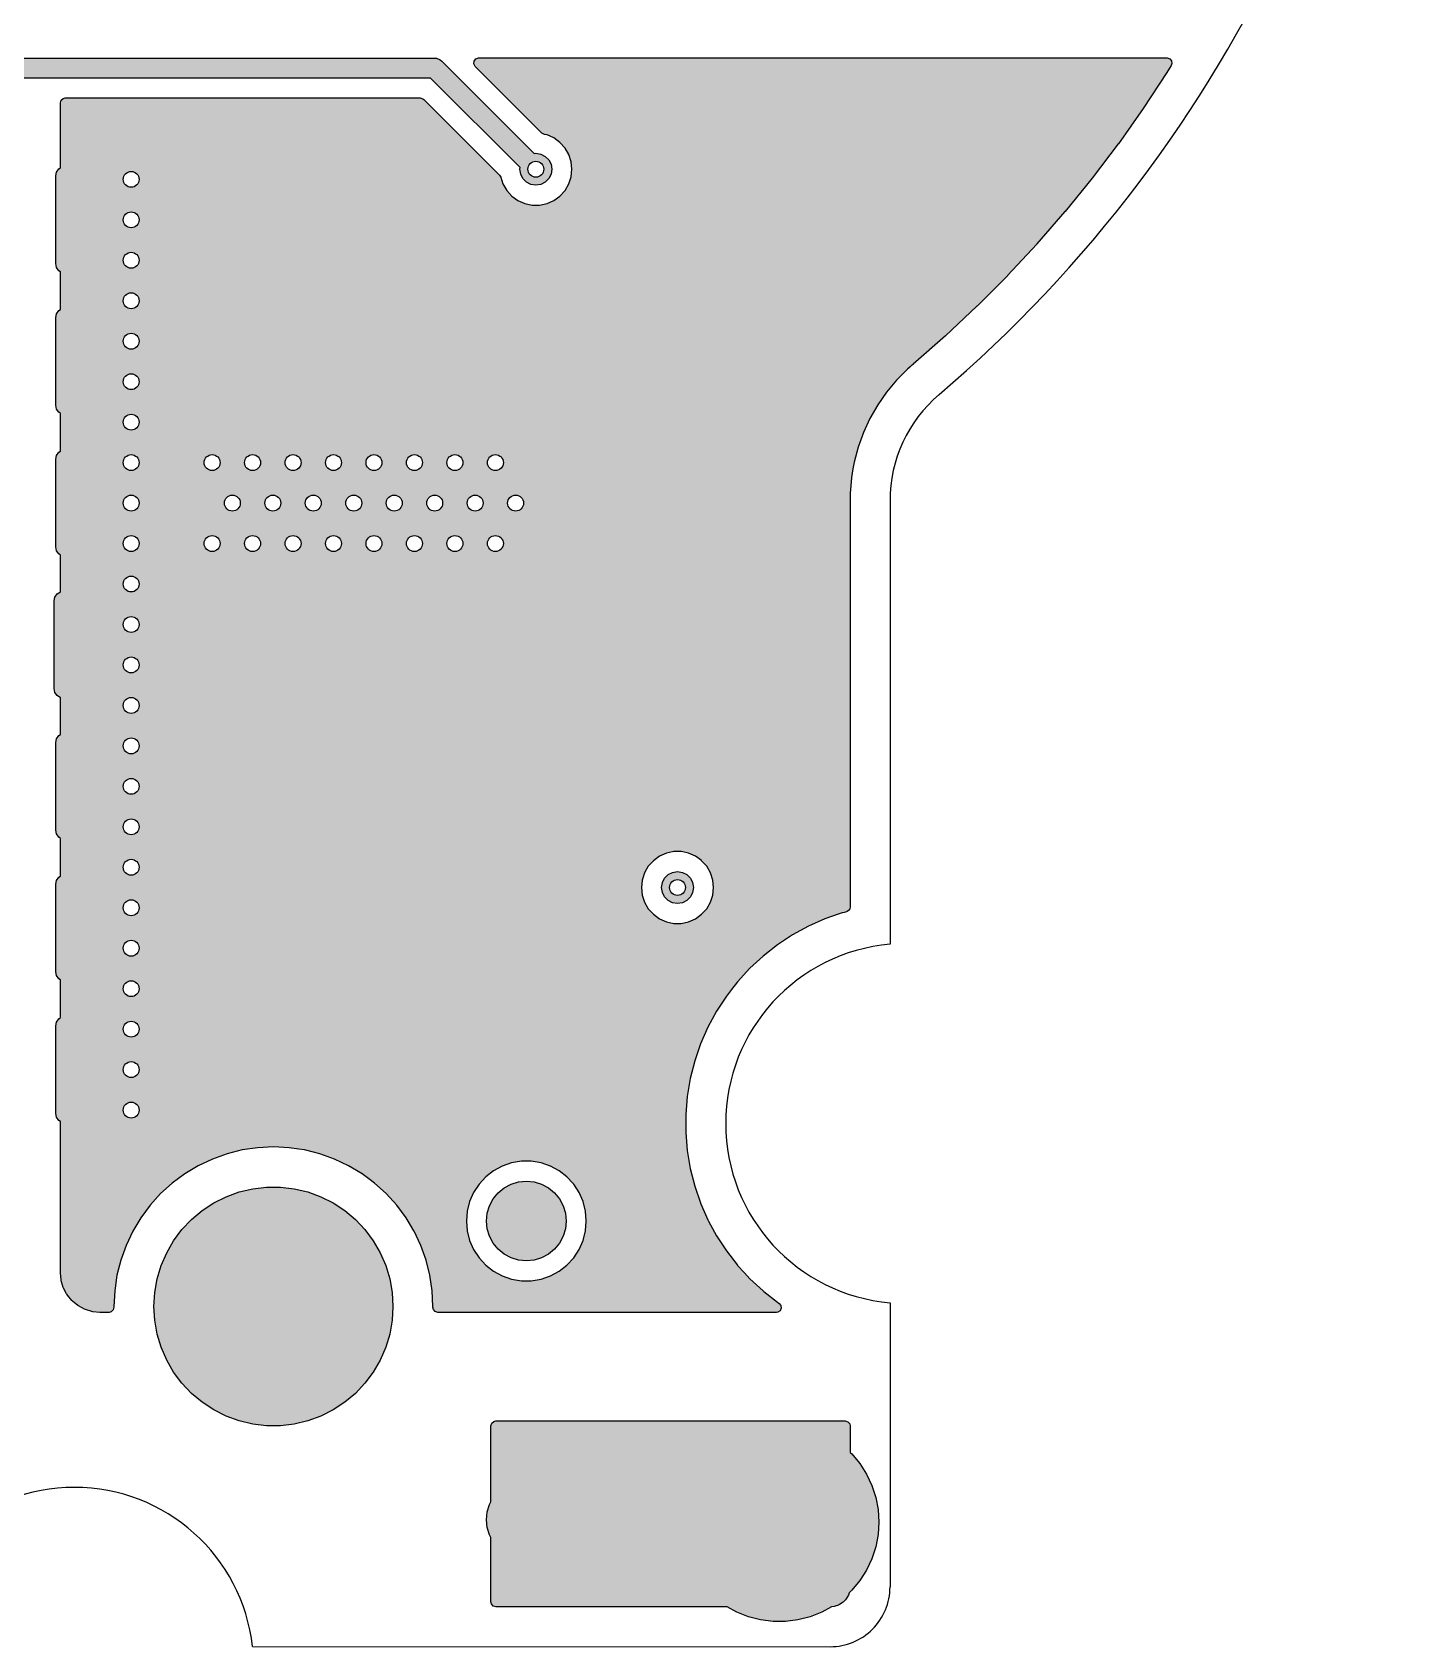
# Model space of a CAD drawing. Header units: millimetres. Extents: x -3894 to -3474, y -291 to 6.
# Drawn here: x -3723.42 to -3688.86, y -263.36 to -222.83 of the extents above; entities that cross this region are included whole.
import ezdxf

# ---------------------------------------------------------------- set-up
doc = ezdxf.new("R2010")
doc.units = ezdxf.units.MM
doc.layers.add('BLACK', color=7, linetype='Continuous')

msp = doc.modelspace()

# ---------------------------------------------------------------- hatches: boundary and pattern name
h = msp.add_hatch(color=256)
h.paths.add_polyline_path([(-3736.259, -251.104), (-3737.815, -251.104), (-3737.832, -251.224), (-3737.937, -251.676), (-3738.079, -252.117), (-3738.258, -252.545), (-3738.471, -252.956), (-3738.498, -252.999), (-3738.719, -253.348), (-3738.998, -253.718), (-3739.308, -254.063), (-3739.645, -254.381), (-3740.008, -254.67), (-3740.031, -254.685), (-3740.118, -254.743), (-3740.143, -254.765), (-3740.172, -254.829), (-3740.162, -254.898), (-3740.116, -254.951), (-3740.049, -254.97), (-3736.259, -254.97)])
h.paths.add_polyline_path([(-3724.236, -251.104), (-3736.259, -251.104), (-3736.259, -254.97), (-3730.514, -254.97), (-3730.502, -255.168), (-3730.441, -255.512), (-3730.341, -255.846), (-3730.203, -256.166), (-3730.029, -256.468), (-3729.82, -256.748), (-3729.581, -257.002), (-3729.314, -257.226), (-3729.022, -257.418), (-3728.711, -257.574), (-3728.383, -257.694), (-3728.043, -257.774), (-3727.697, -257.815), (-3727.348, -257.815), (-3727.001, -257.774), (-3726.662, -257.694), (-3726.334, -257.574), (-3726.022, -257.418), (-3725.731, -257.226), (-3725.464, -257.002), (-3725.224, -256.748), (-3725.016, -256.468), (-3724.841, -256.166), (-3724.703, -255.846), (-3724.603, -255.512), (-3724.543, -255.168), (-3724.522, -254.82), (-3724.531, -254.678), (-3724.521, -254.668), (-3724.412, -254.535), (-3724.398, -254.515), (-3724.317, -254.364), (-3724.308, -254.341), (-3724.258, -254.177), (-3724.254, -254.153), (-3724.236, -253.976), (-3724.236, -253.964)])
h.paths.add_polyline_path([(-3720.458, -252.279), (-3720.194, -251.987), (-3719.903, -251.724), (-3719.588, -251.489), (-3719.25, -251.287), (-3718.895, -251.119), (-3718.865, -251.104), (-3722.712, -251.104), (-3722.712, -253.964), (-3722.711, -253.976), (-3722.694, -254.153), (-3722.689, -254.177), (-3722.681, -254.204), (-3722.639, -254.341), (-3722.63, -254.364), (-3722.549, -254.515), (-3722.535, -254.535), (-3722.426, -254.668), (-3722.409, -254.685), (-3722.277, -254.794), (-3722.256, -254.808), (-3722.105, -254.889), (-3722.083, -254.898), (-3721.918, -254.948), (-3721.894, -254.952), (-3721.718, -254.97), (-3721.705, -254.97), (-3721.49, -254.97), (-3721.433, -254.957), (-3721.383, -254.908), (-3721.367, -254.84), (-3721.368, -254.82), (-3721.348, -254.427), (-3721.339, -254.364), (-3721.291, -254.038), (-3721.195, -253.657), (-3721.063, -253.287), (-3721.063, -253.287), (-3720.895, -252.932), (-3720.693, -252.594)])
h.paths.add_polyline_path([(-3712.436, -252.186), (-3712.336, -251.958), (-3712.2, -251.75), (-3712.032, -251.567), (-3711.836, -251.414), (-3711.617, -251.296), (-3711.617, -251.296), (-3711.382, -251.215), (-3711.137, -251.174), (-3710.888, -251.174), (-3710.643, -251.215), (-3710.407, -251.296), (-3710.407, -251.296), (-3710.283, -251.363), (-3710.283, -251.104), (-3715.872, -251.104), (-3715.83, -251.119), (-3715.83, -251.119), (-3715.474, -251.287), (-3715.137, -251.489), (-3714.964, -251.617), (-3714.821, -251.724), (-3714.53, -251.987), (-3714.266, -252.279), (-3714.032, -252.594), (-3714.032, -252.594), (-3713.984, -252.675), (-3713.835, -252.922), (-3713.83, -252.932), (-3713.662, -253.287), (-3713.529, -253.657), (-3713.434, -254.038), (-3713.376, -254.427), (-3713.355, -254.855), (-3713.347, -254.898), (-3713.301, -254.951), (-3713.234, -254.97), (-3710.283, -254.97), (-3710.283, -253.986), (-3710.407, -254.054), (-3710.643, -254.134), (-3710.888, -254.175), (-3711.137, -254.175), (-3711.382, -254.134), (-3711.617, -254.054), (-3711.836, -253.935), (-3712.032, -253.782), (-3712.2, -253.599), (-3712.2, -253.599), (-3712.336, -253.391), (-3712.436, -253.164), (-3712.497, -252.922), (-3712.518, -252.675), (-3712.497, -252.427)])
h.paths.add_polyline_path([(-3705.991, -253.428), (-3706.239, -253.047), (-3706.44, -252.675), (-3706.455, -252.646), (-3706.638, -252.229), (-3706.785, -251.798), (-3706.897, -251.357), (-3706.939, -251.104), (-3710.283, -251.104), (-3710.283, -251.363), (-3710.189, -251.414), (-3709.993, -251.567), (-3709.848, -251.724), (-3709.824, -251.75), (-3709.688, -251.958), (-3709.588, -252.186), (-3709.527, -252.427), (-3709.507, -252.668), (-3709.507, -252.675), (-3709.527, -252.922), (-3709.588, -253.164), (-3709.688, -253.391), (-3709.824, -253.599), (-3709.993, -253.782), (-3710.189, -253.935), (-3710.283, -253.986), (-3710.283, -254.97), (-3704.733, -254.97), (-3704.7, -254.966), (-3704.64, -254.929), (-3704.611, -254.865), (-3704.62, -254.796), (-3704.665, -254.743), (-3704.711, -254.712), (-3705.053, -254.445), (-3705.07, -254.432), (-3705.404, -254.123), (-3705.536, -253.979), (-3705.712, -253.788)])
h.paths.add_polyline_path([(-3706.455, -247.808), (-3706.455, -247.808), (-3706.239, -247.407), (-3705.991, -247.026), (-3705.862, -246.859), (-3705.712, -246.666), (-3705.404, -246.331), (-3705.404, -246.331), (-3705.07, -246.022), (-3704.711, -245.741), (-3704.331, -245.491), (-3704.331, -245.491), (-3703.931, -245.274), (-3703.63, -245.14), (-3703.63, -240.318), (-3710.283, -240.318), (-3710.283, -251.104), (-3706.939, -251.104), (-3706.971, -250.908), (-3707.009, -250.454), (-3707.009, -249.999), (-3706.971, -249.546), (-3706.971, -249.546), (-3706.897, -249.097), (-3706.785, -248.655), (-3706.638, -248.225)])
h.paths.add_polyline_path([(-3707.67, -245.087), (-3707.823, -244.975), (-3707.95, -244.835), (-3708.045, -244.671), (-3708.103, -244.491), (-3708.103, -244.491), (-3708.123, -244.302), (-3708.103, -244.114), (-3708.087, -244.066), (-3708.045, -243.934), (-3707.95, -243.77), (-3707.823, -243.63), (-3707.67, -243.518), (-3707.497, -243.441), (-3707.345, -243.409), (-3707.312, -243.402), (-3707.123, -243.402), (-3707.084, -243.41), (-3706.938, -243.441), (-3706.765, -243.518), (-3706.612, -243.63), (-3706.485, -243.77), (-3706.39, -243.934), (-3706.332, -244.114), (-3706.312, -244.302), (-3706.332, -244.491), (-3706.39, -244.671), (-3706.485, -244.835), (-3706.612, -244.975), (-3706.765, -245.087), (-3706.938, -245.164), (-3707.123, -245.203), (-3707.123, -245.203), (-3707.312, -245.203), (-3707.497, -245.164)], flags=16)
h.paths.add_polyline_path([(-3707.341, -244.683), (-3707.453, -244.626), (-3707.541, -244.538), (-3707.598, -244.426), (-3707.618, -244.302), (-3707.598, -244.179), (-3707.541, -244.067), (-3707.453, -243.979), (-3707.341, -243.922), (-3707.218, -243.902), (-3707.094, -243.922), (-3706.982, -243.979), (-3706.894, -244.067), (-3706.837, -244.179), (-3706.818, -244.302), (-3706.837, -244.426), (-3706.894, -244.538), (-3706.982, -244.626), (-3707.094, -244.683), (-3707.218, -244.702)], flags=0)
h.paths.add_polyline_path([(-3707.418, -244.302, -1), (-3707.018, -244.302, -1)], flags=0)
h.paths.add_polyline_path([(-3703.63, -230.173), (-3710.283, -230.173), (-3710.283, -240.318), (-3703.63, -240.318)])
h.paths.add_polyline_path([(-3710.283, -240.318), (-3722.712, -240.318), (-3722.712, -240.457), (-3722.754, -240.486), (-3722.809, -240.567), (-3722.828, -240.662), (-3722.828, -242.862), (-3722.809, -242.958), (-3722.754, -243.039), (-3722.712, -243.068), (-3722.712, -244.013), (-3722.754, -244.042), (-3722.809, -244.123), (-3722.828, -244.218), (-3722.828, -246.418), (-3722.809, -246.514), (-3722.754, -246.595), (-3722.712, -246.624), (-3722.712, -247.569), (-3722.754, -247.598), (-3722.809, -247.679), (-3722.828, -247.774), (-3722.828, -249.974), (-3722.809, -250.07), (-3722.754, -250.151), (-3722.712, -250.18), (-3722.712, -251.104), (-3718.853, -251.104), (-3718.525, -250.987), (-3718.144, -250.891), (-3717.755, -250.834), (-3717.755, -250.834), (-3717.755, -250.834), (-3717.362, -250.814), (-3716.97, -250.834), (-3716.97, -250.834), (-3716.97, -250.834), (-3716.725, -250.87), (-3716.581, -250.891), (-3716.2, -250.987), (-3715.872, -251.104), (-3710.283, -251.104)])
h.paths.add_polyline_path([(-3721.134, -244.81, -1), (-3720.734, -244.81, -1)], flags=16)
h.paths.add_polyline_path([(-3721.134, -245.826, -1), (-3720.734, -245.826, -1)], flags=16)
h.paths.add_polyline_path([(-3721.134, -243.794, -1), (-3720.734, -243.794, -1)], flags=16)
h.paths.add_polyline_path([(-3720.734, -246.842, -1), (-3721.134, -246.842, -1)], flags=16)
h.paths.add_polyline_path([(-3721.134, -242.778, -1), (-3720.734, -242.778, -1)], flags=16)
h.paths.add_polyline_path([(-3720.734, -247.858, -1), (-3721.134, -247.858, -1)], flags=16)
h.paths.add_polyline_path([(-3721.134, -241.762, -1), (-3720.734, -241.762, -1)], flags=16)
h.paths.add_polyline_path([(-3720.734, -248.874, -1), (-3721.134, -248.874, -1)], flags=16)
h.paths.add_polyline_path([(-3721.134, -240.746, -1), (-3720.734, -240.746, -1)], flags=16)
h.paths.add_polyline_path([(-3720.734, -249.89, -1), (-3721.134, -249.89, -1)], flags=16)
h.paths.add_polyline_path([(-3710.283, -230.173), (-3722.828, -230.173), (-3722.828, -232.194), (-3722.809, -232.29), (-3722.754, -232.371), (-3722.712, -232.4), (-3722.712, -233.345), (-3722.754, -233.374), (-3722.809, -233.455), (-3722.828, -233.55), (-3722.828, -235.75), (-3722.809, -235.846), (-3722.754, -235.927), (-3722.712, -235.956), (-3722.712, -236.875), (-3722.712, -236.875), (-3722.793, -236.93), (-3722.847, -237.011), (-3722.866, -237.106), (-3722.866, -239.306), (-3722.847, -239.402), (-3722.793, -239.483), (-3722.712, -239.537), (-3722.712, -239.537), (-3722.712, -240.318), (-3710.283, -240.318)])
h.paths.add_polyline_path([(-3715.038, -235.666, -1), (-3714.638, -235.666, -1)], flags=16)
h.paths.add_polyline_path([(-3716.054, -235.666, -1), (-3715.654, -235.666, -1)], flags=16)
h.paths.add_polyline_path([(-3714.022, -235.666, -1), (-3713.622, -235.666, -1)], flags=16)
h.paths.add_polyline_path([(-3717.07, -235.666, -1), (-3716.67, -235.666, -1)], flags=16)
h.paths.add_polyline_path([(-3713.006, -235.666, -1), (-3712.606, -235.666, -1)], flags=16)
h.paths.add_polyline_path([(-3715.546, -234.65, -1), (-3715.146, -234.65, -1)], flags=16)
h.paths.add_polyline_path([(-3714.53, -234.65, -1), (-3714.13, -234.65, -1)], flags=16)
h.paths.add_polyline_path([(-3716.562, -234.65, -1), (-3716.162, -234.65, -1)], flags=16)
h.paths.add_polyline_path([(-3713.514, -234.65, -1), (-3713.114, -234.65, -1)], flags=16)
h.paths.add_polyline_path([(-3718.086, -235.666, -1), (-3717.686, -235.666, -1)], flags=16)
h.paths.add_polyline_path([(-3711.99, -235.666, -1), (-3711.59, -235.666, -1)], flags=16)
h.paths.add_polyline_path([(-3717.578, -234.65, -1), (-3717.178, -234.65, -1)], flags=16)
h.paths.add_polyline_path([(-3712.498, -234.65, -1), (-3712.098, -234.65, -1)], flags=16)
h.paths.add_polyline_path([(-3715.038, -233.634, -1), (-3714.638, -233.634, -1)], flags=16)
h.paths.add_polyline_path([(-3716.054, -233.634, -1), (-3715.654, -233.634, -1)], flags=16)
h.paths.add_polyline_path([(-3714.022, -233.634, -1), (-3713.622, -233.634, -1)], flags=16)
h.paths.add_polyline_path([(-3719.102, -235.666, -1), (-3718.702, -235.666, -1)], flags=16)
h.paths.add_polyline_path([(-3718.594, -234.65, -1), (-3718.194, -234.65, -1)], flags=16)
h.paths.add_polyline_path([(-3717.07, -233.634, -1), (-3716.67, -233.634, -1)], flags=16)
h.paths.add_polyline_path([(-3713.006, -233.634, -1), (-3712.606, -233.634, -1)], flags=16)
h.paths.add_polyline_path([(-3711.482, -234.65, -1), (-3711.082, -234.65, -1)], flags=16)
h.paths.add_polyline_path([(-3718.086, -233.634, -1), (-3717.686, -233.634, -1)], flags=16)
h.paths.add_polyline_path([(-3711.99, -233.634, -1), (-3711.59, -233.634, -1)], flags=16)
h.paths.add_polyline_path([(-3721.134, -238.714, -1), (-3720.734, -238.714, -1)], flags=16)
h.paths.add_polyline_path([(-3721.134, -237.698, -1), (-3720.734, -237.698, -1)], flags=16)
h.paths.add_polyline_path([(-3719.102, -233.634, -1), (-3718.702, -233.634, -1)], flags=16)
h.paths.add_polyline_path([(-3720.734, -239.73, -1), (-3721.134, -239.73, -1)], flags=16)
h.paths.add_polyline_path([(-3721.134, -236.682, -1), (-3720.734, -236.682, -1)], flags=16)
h.paths.add_polyline_path([(-3721.134, -235.666, -1), (-3720.734, -235.666, -1)], flags=16)
h.paths.add_polyline_path([(-3721.134, -234.65, -1), (-3720.734, -234.65, -1)], flags=16)
h.paths.add_polyline_path([(-3721.134, -233.634, -1), (-3720.734, -233.634, -1)], flags=16)
h.paths.add_polyline_path([(-3721.134, -232.618, -1), (-3720.734, -232.618, -1)], flags=16)
h.paths.add_polyline_path([(-3721.134, -231.602, -1), (-3720.734, -231.602, -1)], flags=16)
h.paths.add_polyline_path([(-3721.134, -230.586, -1), (-3720.734, -230.586, -1)], flags=16)
h.paths.add_polyline_path([(-3710.283, -227.025), (-3710.321, -227.053), (-3710.494, -227.13), (-3710.679, -227.169), (-3710.679, -227.169), (-3710.868, -227.169), (-3711.053, -227.13), (-3711.226, -227.053), (-3711.379, -226.941), (-3711.506, -226.801), (-3711.601, -226.637), (-3711.656, -226.466), (-3711.686, -226.417), (-3713.588, -224.515), (-3713.609, -224.499), (-3713.676, -224.479), (-3722.588, -224.479), (-3722.639, -224.49), (-3722.692, -224.536), (-3722.712, -224.603), (-3722.712, -226.233), (-3722.754, -226.262), (-3722.809, -226.343), (-3722.828, -226.438), (-3722.828, -228.638), (-3722.809, -228.734), (-3722.754, -228.815), (-3722.712, -228.844), (-3722.712, -229.789), (-3722.754, -229.818), (-3722.809, -229.899), (-3722.828, -229.994), (-3722.828, -230.173), (-3710.283, -230.173)])
h.paths.add_polyline_path([(-3721.134, -227.538, -1), (-3720.734, -227.538, -1)], flags=16)
h.paths.add_polyline_path([(-3721.134, -226.522, -1), (-3720.734, -226.522, -1)], flags=16)
h.paths.add_polyline_path([(-3720.734, -228.554, -1), (-3721.134, -228.554, -1)], flags=16)
h.paths.add_polyline_path([(-3720.734, -229.57, -1), (-3721.134, -229.57, -1)], flags=16)
h.paths.add_polyline_path([(-3703.63, -223.474), (-3710.283, -223.474), (-3710.283, -225.512), (-3710.168, -225.596), (-3710.041, -225.736), (-3709.946, -225.9), (-3709.888, -226.08), (-3709.868, -226.268), (-3709.888, -226.457), (-3709.946, -226.637), (-3710.041, -226.801), (-3710.168, -226.941), (-3710.283, -227.025), (-3710.283, -230.173), (-3703.63, -230.173)])
h.paths.add_polyline_path([(-3696.429, -225.995), (-3696.429, -223.474), (-3703.63, -223.474), (-3703.63, -230.173), (-3700.194, -230.173), (-3699.699, -229.708), (-3699.696, -229.705), (-3698.936, -228.941), (-3698.933, -228.938), (-3698.199, -228.148), (-3698.196, -228.145), (-3697.489, -227.332), (-3697.486, -227.329), (-3696.806, -226.492), (-3696.804, -226.489)])
h.paths.add_polyline_path([(-3700.488, -230.449), (-3700.485, -230.447), (-3700.194, -230.173), (-3703.63, -230.173), (-3703.63, -240.318), (-3702.883, -240.318), (-3702.883, -234.487), (-3702.883, -234.396), (-3702.876, -234.321), (-3702.849, -234.007), (-3702.812, -233.793), (-3702.782, -233.623), (-3702.682, -233.247), (-3702.682, -233.247), (-3702.549, -232.88), (-3702.386, -232.526), (-3702.192, -232.187), (-3701.97, -231.867), (-3701.721, -231.567), (-3701.447, -231.289), (-3701.373, -231.226), (-3701.373, -231.226), (-3701.35, -231.206), (-3701.35, -231.206), (-3701.298, -231.163), (-3701.297, -231.161)])
h.paths.add_polyline_path([(-3702.883, -240.318), (-3703.63, -240.318), (-3703.63, -245.14), (-3703.515, -245.089), (-3703.186, -244.975), (-3703.085, -244.94), (-3703.032, -244.927), (-3702.976, -244.912), (-3702.955, -244.905), (-3702.902, -244.859), (-3702.883, -244.792)])
h.paths.add_polyline_path([(-3694.931, -223.843), (-3694.928, -223.84), (-3694.82, -223.663), (-3694.803, -223.616), (-3694.813, -223.547), (-3694.859, -223.494), (-3694.926, -223.474), (-3696.429, -223.474), (-3696.429, -225.995), (-3696.152, -225.63), (-3696.149, -225.627), (-3695.526, -224.747), (-3695.524, -224.744)])
h.paths.add_polyline_path([(-3710.283, -223.474), (-3712.207, -223.474), (-3712.216, -223.475), (-3712.281, -223.499), (-3712.323, -223.555), (-3712.328, -223.625), (-3712.294, -223.686), (-3710.621, -225.36), (-3710.62, -225.36), (-3710.559, -225.393), (-3710.494, -225.407), (-3710.321, -225.484), (-3710.283, -225.512)])
h = msp.add_hatch(color=256)
h.paths.add_polyline_path([(-3713.137, -223.552), (-3713.175, -223.521), (-3713.265, -223.483), (-3713.314, -223.478), (-3723.972, -223.478), (-3723.972, -223.978), (-3713.417, -223.978), (-3711.167, -226.228), (-3711.174, -226.268), (-3711.154, -226.392), (-3711.097, -226.504), (-3711.009, -226.592), (-3710.897, -226.649), (-3710.774, -226.668), (-3710.65, -226.649), (-3710.538, -226.592), (-3710.45, -226.504), (-3710.393, -226.392), (-3710.374, -226.268), (-3710.393, -226.145), (-3710.45, -226.033), (-3710.538, -225.945), (-3710.65, -225.888), (-3710.774, -225.868), (-3710.814, -225.875)])
h.paths.add_polyline_path([(-3710.574, -226.268, -1), (-3710.974, -226.268, -1)], flags=16)
h = msp.add_hatch(color=256)
h.paths.add_polyline_path([(-3736.259, -257.695), (-3741.757, -257.695), (-3741.809, -257.706), (-3741.862, -257.752), (-3741.881, -257.819), (-3741.881, -259.25), (-3741.912, -259.314), (-3742.009, -259.613), (-3742.068, -259.921), (-3742.087, -260.235), (-3742.068, -260.548), (-3742.009, -260.856), (-3741.912, -261.155), (-3741.881, -261.22), (-3741.881, -261.857), (-3741.881, -261.871), (-3741.87, -261.96), (-3741.864, -261.987), (-3741.837, -262.067), (-3741.824, -262.092), (-3741.78, -262.163), (-3741.763, -262.184), (-3741.703, -262.244), (-3741.681, -262.261), (-3741.61, -262.306), (-3741.585, -262.318), (-3741.506, -262.345), (-3741.479, -262.352), (-3741.389, -262.362), (-3741.375, -262.363), (-3740.896, -262.362), (-3740.652, -262.497), (-3740.36, -262.612), (-3740.056, -262.69), (-3739.744, -262.73), (-3739.43, -262.73), (-3739.119, -262.69), (-3738.815, -262.612), (-3738.523, -262.497), (-3738.278, -262.362), (-3736.259, -262.361)])
h.paths.add_polyline_path([(-3732.948, -259.792), (-3732.983, -259.727), (-3732.983, -257.819), (-3732.995, -257.767), (-3733.04, -257.714), (-3733.107, -257.695), (-3736.259, -257.695), (-3736.259, -262.361), (-3733.107, -262.361), (-3733.056, -262.35), (-3733.003, -262.304), (-3732.983, -262.237), (-3732.983, -260.623), (-3732.948, -260.557), (-3732.892, -260.37), (-3732.872, -260.175), (-3732.892, -259.98)])
h.paths.add_polyline_path([(-3714.383, -255.168), (-3714.362, -254.82), (-3714.383, -254.471), (-3714.443, -254.128), (-3714.543, -253.794), (-3714.681, -253.473), (-3714.856, -253.171), (-3715.064, -252.891), (-3715.304, -252.638), (-3715.571, -252.413), (-3715.862, -252.222), (-3716.174, -252.065), (-3716.502, -251.946), (-3716.841, -251.865), (-3717.188, -251.825), (-3717.537, -251.825), (-3717.883, -251.865), (-3718.223, -251.946), (-3718.551, -252.065), (-3718.862, -252.222), (-3719.154, -252.413), (-3719.421, -252.638), (-3719.66, -252.891), (-3719.869, -253.171), (-3720.043, -253.473), (-3720.181, -253.794), (-3720.281, -254.128), (-3720.342, -254.471), (-3720.362, -254.82), (-3720.342, -255.168), (-3720.281, -255.512), (-3720.181, -255.846), (-3720.043, -256.166), (-3719.869, -256.468), (-3719.66, -256.748), (-3719.421, -257.002), (-3719.154, -257.226), (-3718.862, -257.418), (-3718.551, -257.574), (-3718.223, -257.694), (-3717.883, -257.774), (-3717.537, -257.815), (-3717.188, -257.815), (-3716.841, -257.774), (-3716.502, -257.694), (-3716.174, -257.574), (-3715.862, -257.418), (-3715.571, -257.226), (-3715.304, -257.002), (-3715.064, -256.748), (-3714.856, -256.468), (-3714.681, -256.166), (-3714.543, -255.846), (-3714.443, -255.512)])
h.paths.add_polyline_path([(-3703.63, -257.695), (-3710.283, -257.695), (-3710.283, -262.362), (-3705.971, -262.362), (-3705.727, -262.497), (-3705.435, -262.612), (-3705.131, -262.69), (-3704.819, -262.73), (-3704.505, -262.73), (-3704.194, -262.69), (-3703.89, -262.612), (-3703.63, -262.509)])
h.paths.add_polyline_path([(-3702.182, -259.921), (-3702.241, -259.613), (-3702.338, -259.314), (-3702.472, -259.03), (-3702.64, -258.765), (-3702.84, -258.523), (-3702.882, -258.483), (-3702.883, -257.819), (-3702.894, -257.767), (-3702.939, -257.714), (-3703.007, -257.695), (-3703.63, -257.695), (-3703.63, -262.509), (-3703.598, -262.497), (-3703.347, -262.359), (-3703.284, -262.352), (-3703.257, -262.346), (-3703.178, -262.318), (-3703.153, -262.306), (-3703.082, -262.261), (-3703.06, -262.244), (-3703.001, -262.185), (-3702.984, -262.163), (-3702.939, -262.092), (-3702.927, -262.067), (-3702.907, -262.009), (-3702.84, -261.946), (-3702.64, -261.704), (-3702.472, -261.439), (-3702.338, -261.155), (-3702.241, -260.856), (-3702.182, -260.548), (-3702.162, -260.235)])
h.paths.add_polyline_path([(-3710.283, -257.695), (-3711.777, -257.695), (-3711.829, -257.706), (-3711.882, -257.752), (-3711.901, -257.819), (-3711.901, -259.727), (-3711.936, -259.792), (-3711.993, -259.98), (-3712.012, -260.175), (-3711.993, -260.37), (-3711.936, -260.557), (-3711.901, -260.623), (-3711.901, -262.238), (-3711.89, -262.289), (-3711.844, -262.342), (-3711.777, -262.362), (-3710.283, -262.362)])
h.paths.add_polyline_path([(-3710.283, -251.995), (-3710.305, -251.968), (-3710.457, -251.843), (-3710.63, -251.751), (-3710.817, -251.694), (-3711.012, -251.675), (-3711.207, -251.694), (-3711.395, -251.751), (-3711.568, -251.843), (-3711.719, -251.968), (-3711.844, -252.119), (-3711.936, -252.292), (-3711.993, -252.48), (-3712.012, -252.675), (-3711.993, -252.87), (-3711.936, -253.057), (-3711.844, -253.23), (-3711.719, -253.382), (-3711.568, -253.506), (-3711.395, -253.599), (-3711.207, -253.655), (-3711.012, -253.675), (-3710.817, -253.655), (-3710.63, -253.599), (-3710.457, -253.506), (-3710.305, -253.382), (-3710.283, -253.354)])
h.paths.add_polyline_path([(-3710.032, -252.87), (-3710.012, -252.675), (-3710.032, -252.48), (-3710.088, -252.292), (-3710.181, -252.119), (-3710.283, -251.995), (-3710.283, -253.354), (-3710.181, -253.23), (-3710.088, -253.057)])

# ---------------------------------------------------------------- linework, layer by layer
at = {"layer": 'BLACK', "linetype": 'Continuous'}
for p, q in [((-3724.744, -223.478), (-3713.314, -223.478)), ((-3713.314, -223.478), (-3713.265, -223.483)), ((-3713.265, -223.483), (-3713.175, -223.521)), ((-3713.175, -223.521), (-3713.175, -223.521)), ((-3713.175, -223.521), (-3713.137, -223.552)), ((-3713.137, -223.552), (-3710.814, -225.875)), ((-3712.328, -223.625), (-3712.323, -223.555)), ((-3712.294, -223.686), (-3712.328, -223.625)), ((-3712.323, -223.555), (-3712.281, -223.499)), ((-3710.621, -225.36), (-3712.294, -223.686)), ((-3712.281, -223.499), (-3712.216, -223.475)), ((-3712.216, -223.475), (-3712.207, -223.474)), ((-3712.207, -223.474), (-3694.926, -223.474)), ((-3694.82, -223.663), (-3694.928, -223.84)), ((-3694.926, -223.474), (-3694.859, -223.494)), ((-3694.859, -223.494), (-3694.813, -223.547)), ((-3694.803, -223.616), (-3694.82, -223.663)), ((-3694.813, -223.547), (-3694.803, -223.616)), ((-3713.417, -223.978), (-3724.372, -223.978)), ((-3711.167, -226.228), (-3713.417, -223.978)), ((-3694.931, -223.843), (-3695.524, -224.744)), ((-3694.928, -223.84), (-3694.931, -223.843)), ((-3722.712, -224.603), (-3722.692, -224.536)), ((-3722.692, -224.536), (-3722.639, -224.49)), ((-3722.639, -224.49), (-3722.588, -224.479)), ((-3722.588, -224.479), (-3713.676, -224.479)), ((-3713.676, -224.479), (-3713.609, -224.499)), ((-3713.609, -224.499), (-3713.588, -224.515)), ((-3713.588, -224.515), (-3711.686, -226.417)), ((-3722.712, -226.233), (-3722.712, -224.603)), ((-3695.526, -224.747), (-3696.149, -225.627)), ((-3695.524, -224.744), (-3695.526, -224.747)), ((-3710.62, -225.36), (-3710.621, -225.36)), ((-3710.559, -225.393), (-3710.62, -225.36)), ((-3710.494, -225.407), (-3710.559, -225.393)), ((-3710.321, -225.484), (-3710.494, -225.407)), ((-3710.494, -225.407), (-3710.494, -225.407)), ((-3710.168, -225.596), (-3710.321, -225.484)), ((-3710.321, -225.484), (-3710.321, -225.484)), ((-3710.041, -225.736), (-3710.168, -225.596)), ((-3710.168, -225.596), (-3710.168, -225.596)), ((-3709.946, -225.9), (-3710.041, -225.736)), ((-3696.152, -225.63), (-3696.804, -226.489)), ((-3696.149, -225.627), (-3696.152, -225.63)), ((-3710.814, -225.875), (-3710.774, -225.868)), ((-3710.774, -225.868), (-3710.65, -225.888)), ((-3710.65, -225.888), (-3710.538, -225.945)), ((-3710.538, -225.945), (-3710.45, -226.033)), ((-3710.45, -226.033), (-3710.393, -226.145)), ((-3710.393, -226.145), (-3710.374, -226.268)), ((-3709.888, -226.08), (-3709.946, -225.9)), ((-3709.868, -226.268), (-3709.888, -226.08)), ((-3722.828, -226.438), (-3722.809, -226.343)), ((-3722.828, -228.638), (-3722.828, -226.438)), ((-3722.809, -226.343), (-3722.754, -226.262)), ((-3722.754, -226.262), (-3722.712, -226.233)), ((-3711.686, -226.417), (-3711.656, -226.466)), ((-3711.656, -226.466), (-3711.601, -226.637)), ((-3711.174, -226.268), (-3711.167, -226.228)), ((-3711.154, -226.392), (-3711.174, -226.268)), ((-3711.097, -226.504), (-3711.154, -226.392)), ((-3711.009, -226.592), (-3711.097, -226.504)), ((-3710.45, -226.504), (-3710.538, -226.592)), ((-3710.393, -226.392), (-3710.45, -226.504)), ((-3710.374, -226.268), (-3710.393, -226.392)), ((-3709.946, -226.637), (-3709.888, -226.457)), ((-3709.888, -226.457), (-3709.868, -226.268)), ((-3696.806, -226.492), (-3697.486, -227.329)), ((-3696.804, -226.489), (-3696.806, -226.492)), ((-3711.601, -226.637), (-3711.601, -226.637)), ((-3711.601, -226.637), (-3711.506, -226.801)), ((-3711.506, -226.801), (-3711.379, -226.941)), ((-3711.379, -226.941), (-3711.226, -227.053)), ((-3710.897, -226.649), (-3711.009, -226.592)), ((-3710.774, -226.668), (-3710.897, -226.649)), ((-3710.65, -226.649), (-3710.774, -226.668)), ((-3710.538, -226.592), (-3710.65, -226.649)), ((-3710.321, -227.053), (-3710.168, -226.941)), ((-3710.168, -226.941), (-3710.041, -226.801)), ((-3710.041, -226.801), (-3709.946, -226.637)), ((-3711.226, -227.053), (-3711.226, -227.053)), ((-3711.226, -227.053), (-3711.053, -227.13)), ((-3711.053, -227.13), (-3711.053, -227.13)), ((-3711.053, -227.13), (-3710.868, -227.169)), ((-3710.868, -227.169), (-3710.868, -227.169)), ((-3710.868, -227.169), (-3710.679, -227.169)), ((-3710.679, -227.169), (-3710.494, -227.13)), ((-3710.679, -227.169), (-3710.679, -227.169)), ((-3710.494, -227.13), (-3710.321, -227.053)), ((-3697.489, -227.332), (-3698.196, -228.145)), ((-3697.486, -227.329), (-3697.489, -227.332)), ((-3698.199, -228.148), (-3698.933, -228.938)), ((-3698.196, -228.145), (-3698.199, -228.148)), ((-3722.809, -228.734), (-3722.828, -228.638)), ((-3722.754, -228.815), (-3722.809, -228.734)), ((-3722.712, -228.844), (-3722.754, -228.815)), ((-3722.712, -229.789), (-3722.712, -228.844)), ((-3698.936, -228.941), (-3699.696, -229.705)), ((-3698.933, -228.938), (-3698.936, -228.941)), ((-3722.809, -229.899), (-3722.754, -229.818)), ((-3722.754, -229.818), (-3722.712, -229.789)), ((-3699.699, -229.708), (-3700.485, -230.447)), ((-3699.696, -229.705), (-3699.699, -229.708)), ((-3722.828, -229.994), (-3722.809, -229.899)), ((-3722.828, -232.194), (-3722.828, -229.994)), ((-3700.488, -230.449), (-3701.297, -231.161)), ((-3700.485, -230.447), (-3700.488, -230.449)), ((-3701.447, -231.289), (-3701.721, -231.567)), ((-3701.373, -231.226), (-3701.447, -231.289)), ((-3701.447, -231.289), (-3701.447, -231.289)), ((-3701.35, -231.206), (-3701.373, -231.226)), ((-3701.373, -231.226), (-3701.373, -231.226)), ((-3701.304, -231.168), (-3701.35, -231.206)), ((-3701.35, -231.206), (-3701.35, -231.206)), ((-3701.298, -231.163), (-3701.304, -231.168)), ((-3701.297, -231.161), (-3701.298, -231.163)), ((-3701.721, -231.567), (-3701.97, -231.867)), ((-3722.809, -232.29), (-3722.828, -232.194)), ((-3702.192, -232.187), (-3702.386, -232.526)), ((-3701.97, -231.867), (-3702.192, -232.187)), ((-3722.754, -232.371), (-3722.809, -232.29)), ((-3722.712, -232.4), (-3722.754, -232.371)), ((-3722.712, -233.345), (-3722.712, -232.4)), ((-3702.386, -232.526), (-3702.549, -232.88)), ((-3702.549, -232.88), (-3702.682, -233.247)), ((-3702.549, -232.88), (-3702.549, -232.88)), ((-3722.828, -233.55), (-3722.809, -233.455)), ((-3722.809, -233.455), (-3722.754, -233.374)), ((-3722.754, -233.374), (-3722.712, -233.345)), ((-3702.682, -233.247), (-3702.782, -233.623)), ((-3702.682, -233.247), (-3702.682, -233.247)), ((-3722.828, -235.75), (-3722.828, -233.55)), ((-3702.812, -233.793), (-3702.849, -234.007)), ((-3702.782, -233.623), (-3702.812, -233.793)), ((-3702.849, -234.007), (-3702.876, -234.321)), ((-3702.876, -234.321), (-3702.883, -234.396)), ((-3702.883, -234.396), (-3702.883, -234.486)), ((-3702.883, -234.486), (-3702.883, -234.487)), ((-3702.883, -234.487), (-3702.883, -244.792)), ((-3701.882, -234.591), (-3701.882, -245.728)), ((-3722.809, -235.846), (-3722.828, -235.75)), ((-3722.754, -235.927), (-3722.809, -235.846)), ((-3722.712, -235.956), (-3722.754, -235.927)), ((-3722.712, -236.875), (-3722.712, -235.956)), ((-3722.866, -237.106), (-3722.847, -237.011)), ((-3722.866, -239.306), (-3722.866, -237.106)), ((-3722.847, -237.011), (-3722.793, -236.93)), ((-3722.793, -236.93), (-3722.712, -236.875)), ((-3722.712, -236.875), (-3722.712, -236.875)), ((-3722.847, -239.402), (-3722.866, -239.306)), ((-3722.793, -239.483), (-3722.847, -239.402)), ((-3722.712, -239.537), (-3722.793, -239.483)), ((-3722.712, -240.457), (-3722.712, -239.537)), ((-3722.712, -239.537), (-3722.712, -239.537)), ((-3722.828, -240.662), (-3722.809, -240.567)), ((-3722.828, -242.862), (-3722.828, -240.662)), ((-3722.809, -240.567), (-3722.754, -240.486)), ((-3722.754, -240.486), (-3722.712, -240.457)), ((-3722.809, -242.958), (-3722.828, -242.862)), ((-3722.754, -243.039), (-3722.809, -242.958)), ((-3722.712, -243.068), (-3722.754, -243.039)), ((-3722.712, -244.013), (-3722.712, -243.068)), ((-3707.67, -243.518), (-3707.823, -243.63)), ((-3707.497, -243.441), (-3707.67, -243.518)), ((-3707.67, -243.518), (-3707.67, -243.518)), ((-3707.345, -243.409), (-3707.497, -243.441)), ((-3707.497, -243.441), (-3707.497, -243.441)), ((-3707.312, -243.402), (-3707.345, -243.409)), ((-3707.123, -243.402), (-3707.312, -243.402)), ((-3707.084, -243.41), (-3707.123, -243.402)), ((-3706.938, -243.441), (-3707.084, -243.41)), ((-3706.765, -243.518), (-3706.938, -243.441)), ((-3706.938, -243.441), (-3706.938, -243.441)), ((-3706.617, -243.626), (-3706.765, -243.518)), ((-3706.765, -243.518), (-3706.765, -243.518)), ((-3708.045, -243.934), (-3708.087, -244.066)), ((-3707.95, -243.77), (-3708.045, -243.934)), ((-3708.045, -243.934), (-3708.045, -243.934)), ((-3707.823, -243.63), (-3707.95, -243.77)), ((-3707.541, -244.067), (-3707.453, -243.979)), ((-3707.453, -243.979), (-3707.341, -243.922)), ((-3707.341, -243.922), (-3707.218, -243.902)), ((-3707.218, -243.902), (-3707.094, -243.922)), ((-3707.094, -243.922), (-3706.982, -243.979)), ((-3706.982, -243.979), (-3706.894, -244.067)), ((-3706.612, -243.63), (-3706.617, -243.626)), ((-3706.485, -243.77), (-3706.612, -243.63)), ((-3706.39, -243.934), (-3706.485, -243.77)), ((-3706.332, -244.114), (-3706.39, -243.934)), ((-3722.828, -244.218), (-3722.809, -244.123)), ((-3722.828, -246.418), (-3722.828, -244.218)), ((-3722.809, -244.123), (-3722.754, -244.042)), ((-3722.754, -244.042), (-3722.712, -244.013)), ((-3708.103, -244.114), (-3708.123, -244.302)), ((-3708.123, -244.302), (-3708.103, -244.491)), ((-3708.087, -244.066), (-3708.103, -244.114)), ((-3707.618, -244.302), (-3707.598, -244.179)), ((-3707.598, -244.426), (-3707.618, -244.302)), ((-3707.598, -244.179), (-3707.541, -244.067)), ((-3706.894, -244.067), (-3706.837, -244.179)), ((-3706.837, -244.179), (-3706.818, -244.302)), ((-3706.818, -244.302), (-3706.837, -244.426)), ((-3706.312, -244.302), (-3706.332, -244.114)), ((-3706.332, -244.491), (-3706.312, -244.302)), ((-3708.103, -244.491), (-3708.103, -244.491)), ((-3708.103, -244.491), (-3708.045, -244.671)), ((-3708.045, -244.671), (-3708.045, -244.671)), ((-3708.045, -244.671), (-3707.95, -244.835)), ((-3707.541, -244.538), (-3707.598, -244.426)), ((-3707.453, -244.626), (-3707.541, -244.538)), ((-3707.341, -244.683), (-3707.453, -244.626)), ((-3707.218, -244.702), (-3707.341, -244.683)), ((-3707.094, -244.683), (-3707.218, -244.702)), ((-3706.982, -244.626), (-3707.094, -244.683)), ((-3706.894, -244.538), (-3706.982, -244.626)), ((-3706.837, -244.426), (-3706.894, -244.538)), ((-3706.485, -244.835), (-3706.39, -244.671)), ((-3706.39, -244.671), (-3706.332, -244.491)), ((-3702.883, -244.792), (-3702.902, -244.859)), ((-3707.95, -244.835), (-3707.823, -244.975)), ((-3707.823, -244.975), (-3707.67, -245.087)), ((-3707.67, -245.087), (-3707.67, -245.087)), ((-3707.67, -245.087), (-3707.497, -245.164)), ((-3707.497, -245.164), (-3707.497, -245.164)), ((-3707.497, -245.164), (-3707.312, -245.203)), ((-3707.312, -245.203), (-3707.312, -245.203)), ((-3707.312, -245.203), (-3707.123, -245.203)), ((-3707.123, -245.203), (-3706.938, -245.164)), ((-3707.123, -245.203), (-3707.123, -245.203)), ((-3706.938, -245.164), (-3706.765, -245.087)), ((-3706.765, -245.087), (-3706.612, -244.975)), ((-3706.612, -244.975), (-3706.485, -244.835)), ((-3703.515, -245.089), (-3703.931, -245.274)), ((-3703.186, -244.975), (-3703.515, -245.089)), ((-3703.085, -244.94), (-3703.186, -244.975)), ((-3703.032, -244.927), (-3703.085, -244.94)), ((-3702.976, -244.912), (-3703.032, -244.927)), ((-3702.955, -244.905), (-3702.976, -244.912)), ((-3702.902, -244.859), (-3702.955, -244.905)), ((-3704.331, -245.491), (-3704.711, -245.741)), ((-3703.931, -245.274), (-3704.331, -245.491)), ((-3704.331, -245.491), (-3704.331, -245.491)), ((-3703.931, -245.274), (-3703.931, -245.274)), ((-3705.07, -246.022), (-3705.404, -246.331)), ((-3704.711, -245.741), (-3705.07, -246.022)), ((-3705.07, -246.022), (-3705.07, -246.022)), ((-3704.711, -245.741), (-3704.711, -245.741)), ((-3722.809, -246.514), (-3722.828, -246.418)), ((-3705.404, -246.331), (-3705.712, -246.666)), ((-3705.404, -246.331), (-3705.404, -246.331)), ((-3722.754, -246.595), (-3722.809, -246.514)), ((-3722.712, -246.624), (-3722.754, -246.595)), ((-3722.712, -247.569), (-3722.712, -246.624)), ((-3705.712, -246.666), (-3705.862, -246.859)), ((-3705.712, -246.666), (-3705.712, -246.666)), ((-3705.991, -247.026), (-3706.239, -247.407)), ((-3705.862, -246.859), (-3705.991, -247.026)), ((-3722.809, -247.679), (-3722.754, -247.598)), ((-3722.754, -247.598), (-3722.712, -247.569)), ((-3706.239, -247.407), (-3706.455, -247.808)), ((-3706.239, -247.407), (-3706.239, -247.407)), ((-3722.828, -247.774), (-3722.809, -247.679)), ((-3722.828, -249.974), (-3722.828, -247.774)), ((-3706.455, -247.808), (-3706.638, -248.225)), ((-3706.455, -247.808), (-3706.455, -247.808)), ((-3706.638, -248.225), (-3706.785, -248.655)), ((-3706.785, -248.655), (-3706.897, -249.097)), ((-3706.897, -249.097), (-3706.971, -249.546)), ((-3706.897, -249.097), (-3706.897, -249.097)), ((-3706.971, -249.546), (-3707.009, -249.999)), ((-3706.971, -249.546), (-3706.971, -249.546)), ((-3706.971, -249.546), (-3706.971, -249.546)), ((-3722.809, -250.07), (-3722.828, -249.974)), ((-3722.754, -250.151), (-3722.809, -250.07)), ((-3707.009, -249.999), (-3707.009, -250.454)), ((-3722.712, -250.18), (-3722.754, -250.151)), ((-3722.712, -253.964), (-3722.712, -250.18)), ((-3707.009, -250.454), (-3706.971, -250.908)), ((-3718.144, -250.891), (-3718.525, -250.987)), ((-3717.755, -250.834), (-3718.144, -250.891)), ((-3717.362, -250.814), (-3717.755, -250.834)), ((-3717.755, -250.834), (-3717.755, -250.834)), ((-3717.755, -250.834), (-3717.755, -250.834)), ((-3716.97, -250.834), (-3717.362, -250.814)), ((-3716.725, -250.87), (-3716.97, -250.834)), ((-3716.97, -250.834), (-3716.97, -250.834)), ((-3716.97, -250.834), (-3716.97, -250.834)), ((-3716.581, -250.891), (-3716.725, -250.87)), ((-3716.2, -250.987), (-3716.581, -250.891)), ((-3716.581, -250.891), (-3716.581, -250.891)), ((-3716.581, -250.891), (-3716.581, -250.891)), ((-3719.25, -251.287), (-3719.588, -251.489)), ((-3718.895, -251.119), (-3719.25, -251.287)), ((-3718.525, -250.987), (-3718.895, -251.119)), ((-3718.895, -251.119), (-3718.895, -251.119)), ((-3715.83, -251.119), (-3716.2, -250.987)), ((-3715.474, -251.287), (-3715.83, -251.119)), ((-3715.83, -251.119), (-3715.83, -251.119)), ((-3715.137, -251.489), (-3715.474, -251.287)), ((-3711.617, -251.296), (-3711.836, -251.414)), ((-3711.382, -251.215), (-3711.617, -251.296)), ((-3711.617, -251.296), (-3711.617, -251.296)), ((-3711.137, -251.174), (-3711.382, -251.215)), ((-3710.888, -251.174), (-3711.137, -251.174)), ((-3710.643, -251.215), (-3710.888, -251.174)), ((-3710.407, -251.296), (-3710.643, -251.215)), ((-3710.189, -251.414), (-3710.407, -251.296)), ((-3710.407, -251.296), (-3710.407, -251.296)), ((-3706.971, -250.908), (-3706.971, -250.908)), ((-3706.971, -250.908), (-3706.897, -251.357)), ((-3719.588, -251.489), (-3719.903, -251.724)), ((-3714.964, -251.617), (-3715.137, -251.489)), ((-3715.137, -251.489), (-3715.137, -251.489)), ((-3714.821, -251.724), (-3714.964, -251.617)), ((-3712.032, -251.567), (-3712.2, -251.75)), ((-3711.836, -251.414), (-3712.032, -251.567)), ((-3711.395, -251.751), (-3711.207, -251.694)), ((-3711.207, -251.694), (-3711.012, -251.675)), ((-3711.012, -251.675), (-3710.817, -251.694)), ((-3710.817, -251.694), (-3710.63, -251.751)), ((-3709.993, -251.567), (-3710.189, -251.414)), ((-3710.189, -251.414), (-3710.189, -251.414)), ((-3710.189, -251.414), (-3710.189, -251.414)), ((-3709.848, -251.724), (-3709.993, -251.567)), ((-3706.897, -251.357), (-3706.897, -251.357)), ((-3706.897, -251.357), (-3706.785, -251.798)), ((-3720.194, -251.987), (-3720.458, -252.279)), ((-3719.903, -251.724), (-3720.194, -251.987)), ((-3718.862, -252.222), (-3718.551, -252.065)), ((-3718.551, -252.065), (-3718.223, -251.946)), ((-3718.223, -251.946), (-3717.883, -251.865)), ((-3717.883, -251.865), (-3717.537, -251.825)), ((-3717.537, -251.825), (-3717.188, -251.825)), ((-3717.188, -251.825), (-3716.841, -251.865)), ((-3716.841, -251.865), (-3716.502, -251.946)), ((-3716.502, -251.946), (-3716.174, -252.065)), ((-3716.174, -252.065), (-3715.862, -252.222)), ((-3714.53, -251.987), (-3714.821, -251.724)), ((-3714.266, -252.279), (-3714.53, -251.987)), ((-3712.336, -251.958), (-3712.436, -252.186)), ((-3712.2, -251.75), (-3712.336, -251.958)), ((-3711.844, -252.119), (-3711.719, -251.968)), ((-3711.719, -251.968), (-3711.568, -251.843)), ((-3711.568, -251.843), (-3711.395, -251.751)), ((-3710.63, -251.751), (-3710.457, -251.843)), ((-3710.457, -251.843), (-3710.305, -251.968)), ((-3710.305, -251.968), (-3710.181, -252.119)), ((-3709.824, -251.75), (-3709.848, -251.724)), ((-3709.688, -251.958), (-3709.824, -251.75)), ((-3709.588, -252.186), (-3709.688, -251.958)), ((-3706.785, -251.798), (-3706.643, -252.215)), ((-3720.458, -252.279), (-3720.693, -252.594)), ((-3719.421, -252.638), (-3719.154, -252.413)), ((-3719.154, -252.413), (-3718.862, -252.222)), ((-3715.862, -252.222), (-3715.571, -252.413)), ((-3715.571, -252.413), (-3715.304, -252.638)), ((-3714.032, -252.594), (-3714.266, -252.279)), ((-3714.266, -252.279), (-3714.266, -252.279)), ((-3712.497, -252.427), (-3712.518, -252.675)), ((-3712.436, -252.186), (-3712.497, -252.427)), ((-3712.497, -252.427), (-3712.497, -252.427)), ((-3712.012, -252.675), (-3711.993, -252.48)), ((-3711.993, -252.48), (-3711.936, -252.292)), ((-3711.936, -252.292), (-3711.844, -252.119)), ((-3710.181, -252.119), (-3710.088, -252.292)), ((-3710.088, -252.292), (-3710.032, -252.48)), ((-3710.032, -252.48), (-3710.012, -252.675)), ((-3709.527, -252.427), (-3709.588, -252.186)), ((-3709.507, -252.668), (-3709.527, -252.427)), ((-3709.527, -252.427), (-3709.527, -252.427)), ((-3706.643, -252.215), (-3706.638, -252.229)), ((-3706.638, -252.229), (-3706.455, -252.646)), ((-3720.693, -252.594), (-3720.895, -252.932)), ((-3719.869, -253.171), (-3719.66, -252.891)), ((-3719.66, -252.891), (-3719.421, -252.638)), ((-3715.304, -252.638), (-3715.064, -252.891)), ((-3715.064, -252.891), (-3714.856, -253.171)), ((-3713.984, -252.675), (-3714.032, -252.594)), ((-3714.032, -252.594), (-3714.032, -252.594)), ((-3713.835, -252.922), (-3713.984, -252.675)), ((-3713.83, -252.932), (-3713.835, -252.922)), ((-3712.518, -252.675), (-3712.497, -252.922)), ((-3712.518, -252.675), (-3712.518, -252.675)), ((-3712.497, -252.922), (-3712.497, -252.922)), ((-3712.497, -252.922), (-3712.436, -253.164)), ((-3711.993, -252.87), (-3712.012, -252.675)), ((-3711.936, -253.057), (-3711.993, -252.87)), ((-3710.032, -252.87), (-3710.088, -253.057)), ((-3710.012, -252.675), (-3710.032, -252.87)), ((-3709.588, -253.164), (-3709.527, -252.922)), ((-3709.527, -252.922), (-3709.507, -252.675)), ((-3709.507, -252.675), (-3709.507, -252.668)), ((-3706.455, -252.646), (-3706.455, -252.646)), ((-3706.455, -252.646), (-3706.455, -252.646)), ((-3706.455, -252.646), (-3706.44, -252.675)), ((-3706.44, -252.675), (-3706.239, -253.047)), ((-3721.063, -253.287), (-3721.195, -253.657)), ((-3720.895, -252.932), (-3721.063, -253.287)), ((-3721.063, -253.287), (-3721.063, -253.287)), ((-3720.043, -253.473), (-3719.869, -253.171)), ((-3714.856, -253.171), (-3714.681, -253.473)), ((-3713.662, -253.287), (-3713.83, -252.932)), ((-3713.529, -253.657), (-3713.662, -253.287)), ((-3712.436, -253.164), (-3712.336, -253.391)), ((-3711.844, -253.23), (-3711.936, -253.057)), ((-3711.719, -253.382), (-3711.844, -253.23)), ((-3710.181, -253.23), (-3710.305, -253.382)), ((-3710.088, -253.057), (-3710.181, -253.23)), ((-3709.688, -253.391), (-3709.588, -253.164)), ((-3706.239, -253.047), (-3705.991, -253.428)), ((-3721.195, -253.657), (-3721.291, -254.038)), ((-3720.181, -253.794), (-3720.043, -253.473)), ((-3714.681, -253.473), (-3714.543, -253.794)), ((-3713.434, -254.038), (-3713.529, -253.657)), ((-3712.336, -253.391), (-3712.2, -253.599)), ((-3712.2, -253.599), (-3712.2, -253.599)), ((-3712.2, -253.599), (-3712.032, -253.782)), ((-3711.568, -253.506), (-3711.719, -253.382)), ((-3711.395, -253.599), (-3711.568, -253.506)), ((-3711.207, -253.655), (-3711.395, -253.599)), ((-3711.012, -253.675), (-3711.207, -253.655)), ((-3710.817, -253.655), (-3711.012, -253.675)), ((-3710.63, -253.599), (-3710.817, -253.655)), ((-3710.457, -253.506), (-3710.63, -253.599)), ((-3710.305, -253.382), (-3710.457, -253.506)), ((-3709.993, -253.782), (-3709.824, -253.599)), ((-3709.824, -253.599), (-3709.688, -253.391)), ((-3705.991, -253.428), (-3705.712, -253.787)), ((-3722.711, -253.976), (-3722.712, -253.964)), ((-3722.694, -254.153), (-3722.711, -253.976)), ((-3721.291, -254.038), (-3721.339, -254.364)), ((-3720.342, -254.471), (-3720.281, -254.128)), ((-3720.281, -254.128), (-3720.181, -253.794)), ((-3714.543, -253.794), (-3714.443, -254.128)), ((-3714.443, -254.128), (-3714.383, -254.471)), ((-3713.376, -254.427), (-3713.434, -254.038)), ((-3712.032, -253.782), (-3711.836, -253.935)), ((-3711.836, -253.935), (-3711.617, -254.054)), ((-3711.617, -254.054), (-3711.382, -254.134)), ((-3711.382, -254.134), (-3711.137, -254.175)), ((-3710.888, -254.175), (-3710.643, -254.134)), ((-3710.643, -254.134), (-3710.407, -254.054)), ((-3710.407, -254.054), (-3710.189, -253.935)), ((-3710.189, -253.935), (-3709.993, -253.782)), ((-3705.712, -253.787), (-3705.712, -253.788)), ((-3705.712, -253.788), (-3705.712, -253.788)), ((-3705.712, -253.788), (-3705.536, -253.979)), ((-3705.536, -253.979), (-3705.404, -254.123)), ((-3705.404, -254.123), (-3705.404, -254.123)), ((-3705.404, -254.123), (-3705.404, -254.123)), ((-3705.404, -254.123), (-3705.07, -254.432)), ((-3722.689, -254.177), (-3722.694, -254.153)), ((-3722.681, -254.204), (-3722.689, -254.177)), ((-3722.639, -254.341), (-3722.681, -254.204)), ((-3722.63, -254.364), (-3722.639, -254.341)), ((-3722.556, -254.502), (-3722.63, -254.364)), ((-3722.549, -254.515), (-3722.556, -254.502)), ((-3722.535, -254.535), (-3722.549, -254.515)), ((-3722.426, -254.668), (-3722.535, -254.535)), ((-3721.348, -254.427), (-3721.368, -254.82)), ((-3721.339, -254.364), (-3721.348, -254.427)), ((-3720.362, -254.82), (-3720.342, -254.471)), ((-3714.383, -254.471), (-3714.362, -254.82)), ((-3713.357, -254.82), (-3713.376, -254.427)), ((-3711.137, -254.175), (-3710.888, -254.175)), ((-3705.07, -254.432), (-3705.07, -254.432)), ((-3705.07, -254.432), (-3705.07, -254.432)), ((-3705.07, -254.432), (-3705.053, -254.445)), ((-3705.053, -254.445), (-3704.711, -254.712)), ((-3722.409, -254.685), (-3722.426, -254.668)), ((-3722.277, -254.794), (-3722.409, -254.685)), ((-3722.256, -254.808), (-3722.277, -254.794)), ((-3722.105, -254.889), (-3722.256, -254.808)), ((-3722.083, -254.898), (-3722.105, -254.889)), ((-3721.918, -254.948), (-3722.083, -254.898)), ((-3721.894, -254.952), (-3721.918, -254.948)), ((-3721.718, -254.97), (-3721.894, -254.952)), ((-3721.383, -254.908), (-3721.433, -254.957)), ((-3721.367, -254.84), (-3721.383, -254.908)), ((-3721.368, -254.82), (-3721.367, -254.84)), ((-3720.342, -255.168), (-3720.362, -254.82)), ((-3714.362, -254.82), (-3714.383, -255.168)), ((-3713.358, -254.84), (-3713.357, -254.82)), ((-3713.347, -254.898), (-3713.358, -254.84)), ((-3713.301, -254.951), (-3713.347, -254.898)), ((-3713.234, -254.97), (-3713.301, -254.951)), ((-3704.711, -254.712), (-3704.711, -254.712)), ((-3704.711, -254.712), (-3704.665, -254.743)), ((-3704.64, -254.929), (-3704.7, -254.966)), ((-3704.665, -254.743), (-3704.62, -254.796)), ((-3704.611, -254.865), (-3704.64, -254.929)), ((-3704.62, -254.796), (-3704.611, -254.865)), ((-3701.882, -254.726), (-3701.882, -261.863)), ((-3721.705, -254.97), (-3721.718, -254.97)), ((-3721.49, -254.97), (-3721.705, -254.97)), ((-3721.433, -254.957), (-3721.49, -254.97)), ((-3720.281, -255.512), (-3720.342, -255.168)), ((-3714.383, -255.168), (-3714.443, -255.512)), ((-3704.733, -254.97), (-3713.234, -254.97)), ((-3704.7, -254.966), (-3704.733, -254.97)), ((-3720.181, -255.846), (-3720.281, -255.512)), ((-3714.443, -255.512), (-3714.543, -255.846)), ((-3720.043, -256.166), (-3720.181, -255.846)), ((-3719.869, -256.468), (-3720.043, -256.166)), ((-3714.681, -256.166), (-3714.856, -256.468)), ((-3714.543, -255.846), (-3714.681, -256.166)), ((-3719.66, -256.748), (-3719.869, -256.468)), ((-3714.856, -256.468), (-3715.064, -256.748)), ((-3719.421, -257.002), (-3719.66, -256.748)), ((-3715.064, -256.748), (-3715.304, -257.002)), ((-3719.154, -257.226), (-3719.421, -257.002)), ((-3718.862, -257.418), (-3719.154, -257.226)), ((-3715.571, -257.226), (-3715.862, -257.418)), ((-3715.304, -257.002), (-3715.571, -257.226)), ((-3718.551, -257.574), (-3718.862, -257.418)), ((-3718.223, -257.694), (-3718.551, -257.574)), ((-3717.883, -257.774), (-3718.223, -257.694)), ((-3717.537, -257.815), (-3717.883, -257.774)), ((-3716.841, -257.774), (-3717.188, -257.815)), ((-3716.502, -257.694), (-3716.841, -257.774)), ((-3716.174, -257.574), (-3716.502, -257.694)), ((-3715.862, -257.418), (-3716.174, -257.574)), ((-3711.901, -257.819), (-3711.882, -257.752)), ((-3711.882, -257.752), (-3711.829, -257.706)), ((-3711.829, -257.706), (-3711.777, -257.695)), ((-3711.777, -257.695), (-3703.007, -257.695)), ((-3703.007, -257.695), (-3702.939, -257.714)), ((-3702.939, -257.714), (-3702.894, -257.767)), ((-3702.894, -257.767), (-3702.883, -257.819)), ((-3717.188, -257.815), (-3717.537, -257.815)), ((-3711.901, -259.727), (-3711.901, -257.819)), ((-3702.883, -257.819), (-3702.882, -258.483)), ((-3702.882, -258.483), (-3702.84, -258.523)), ((-3702.84, -258.523), (-3702.64, -258.765)), ((-3702.64, -258.765), (-3702.472, -259.03)), ((-3702.472, -259.03), (-3702.338, -259.314)), ((-3702.338, -259.314), (-3702.241, -259.613)), ((-3711.993, -259.98), (-3711.936, -259.792)), ((-3711.936, -259.792), (-3711.901, -259.727)), ((-3702.241, -259.613), (-3702.182, -259.921)), ((-3712.012, -260.175), (-3711.993, -259.98)), ((-3711.993, -260.37), (-3712.012, -260.175)), ((-3702.182, -259.921), (-3702.162, -260.235)), ((-3711.936, -260.557), (-3711.993, -260.37)), ((-3711.901, -260.623), (-3711.936, -260.557)), ((-3711.901, -262.238), (-3711.901, -260.623)), ((-3702.182, -260.548), (-3702.241, -260.856)), ((-3702.162, -260.235), (-3702.182, -260.548)), ((-3702.241, -260.856), (-3702.338, -261.155)), ((-3702.472, -261.439), (-3702.64, -261.704)), ((-3702.338, -261.155), (-3702.472, -261.439)), ((-3702.64, -261.704), (-3702.84, -261.946)), ((-3711.89, -262.289), (-3711.901, -262.238)), ((-3703.06, -262.244), (-3703.082, -262.261)), ((-3703.001, -262.185), (-3703.06, -262.244)), ((-3702.984, -262.163), (-3703.001, -262.185)), ((-3702.939, -262.092), (-3702.984, -262.163)), ((-3702.927, -262.067), (-3702.939, -262.092)), ((-3702.907, -262.009), (-3702.927, -262.067)), ((-3702.84, -261.946), (-3702.907, -262.009)), ((-3711.844, -262.342), (-3711.89, -262.289)), ((-3711.777, -262.362), (-3711.844, -262.342)), ((-3705.971, -262.362), (-3711.777, -262.362)), ((-3705.727, -262.497), (-3705.971, -262.362)), ((-3705.435, -262.612), (-3705.727, -262.497)), ((-3705.131, -262.69), (-3705.435, -262.612)), ((-3703.89, -262.612), (-3704.194, -262.69)), ((-3703.598, -262.497), (-3703.89, -262.612)), ((-3703.347, -262.359), (-3703.598, -262.497)), ((-3703.284, -262.352), (-3703.347, -262.359)), ((-3703.257, -262.346), (-3703.284, -262.352)), ((-3703.178, -262.318), (-3703.257, -262.346)), ((-3703.153, -262.306), (-3703.178, -262.318)), ((-3703.082, -262.261), (-3703.153, -262.306)), ((-3704.819, -262.73), (-3705.131, -262.69)), ((-3704.505, -262.73), (-3704.819, -262.73)), ((-3704.194, -262.69), (-3704.505, -262.73)), ((-3717.887, -263.361), (-3703.382, -263.363))]:
    msp.add_line(p, q, dxfattribs=at)
at = {"layer": 'BLACK'}
for centre in [(-3710.774, -226.268), (-3720.934, -226.522), (-3720.934, -227.538), (-3720.934, -228.554), (-3720.934, -229.57), (-3720.934, -230.586), (-3720.934, -231.602), (-3720.934, -232.618), (-3720.934, -233.634), (-3718.902, -233.634), (-3717.886, -233.634), (-3716.87, -233.634), (-3715.854, -233.634), (-3714.838, -233.634), (-3713.822, -233.634), (-3712.806, -233.634), (-3711.79, -233.634), (-3720.934, -234.65), (-3718.394, -234.65), (-3717.378, -234.65), (-3716.362, -234.65), (-3715.346, -234.65), (-3714.33, -234.65), (-3713.314, -234.65), (-3712.298, -234.65), (-3711.282, -234.65), (-3720.934, -235.666), (-3718.902, -235.666), (-3717.886, -235.666), (-3716.87, -235.666), (-3715.854, -235.666), (-3714.838, -235.666), (-3713.822, -235.666), (-3712.806, -235.666), (-3711.79, -235.666), (-3720.934, -236.682), (-3720.934, -237.698), (-3720.934, -238.714), (-3720.934, -239.73), (-3720.934, -240.746), (-3720.934, -241.762), (-3720.934, -242.778), (-3720.934, -243.794), (-3707.218, -244.302), (-3720.934, -244.81), (-3720.934, -245.826), (-3720.934, -246.842), (-3720.934, -247.858), (-3720.934, -248.874), (-3720.934, -249.89)]:
    msp.add_circle(centre, 0.2, dxfattribs=at)
for centre, radius, start, end in [((-3722.359, -206.411), 33.5, 310.393, 0), ((-3698.382, -234.591), 3.5, 130.3935, 180.0001), ((-3701.492, -250.227), 4.516, 94.9524, 265.0476), ((-3722.359, -263.863), 4.5, 6.4024, 173.5822), ((-3703.382, -261.863), 1.5, 269.9984, 0.0018)]:
    msp.add_arc(centre, radius, start, end, dxfattribs=at)

doc.saveas('drawing.dxf')
